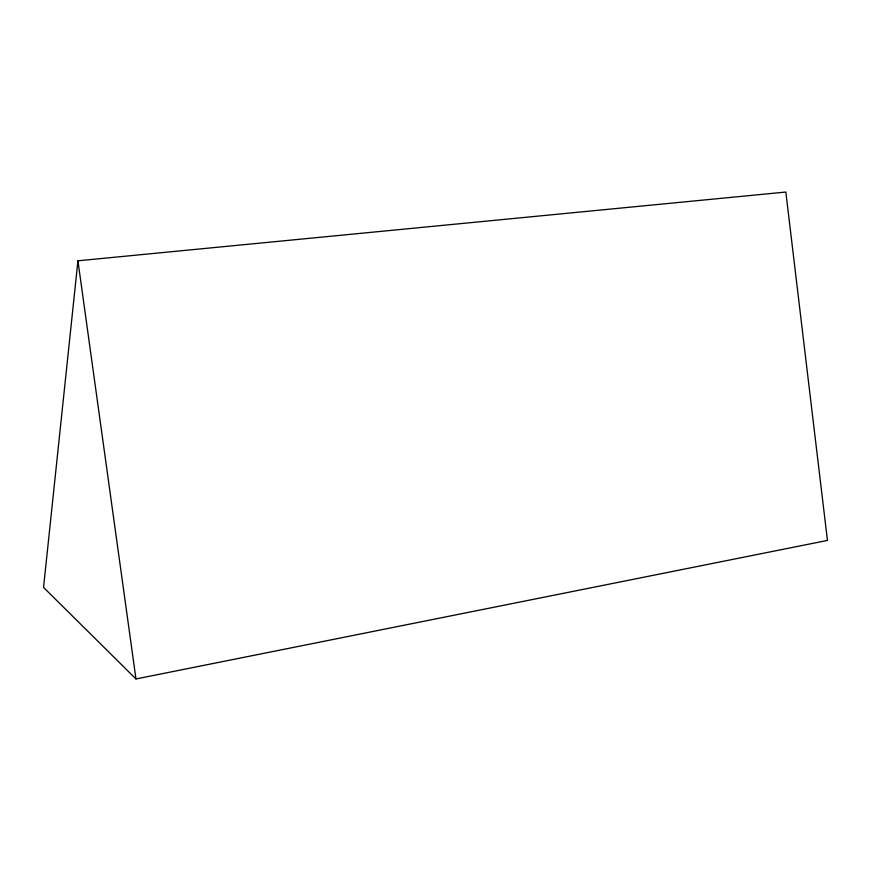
<?xml version="1.0" encoding="UTF-8"?>
<svg xmlns="http://www.w3.org/2000/svg" width="871" height="871" viewBox="0 0 871 871"><rect width="100%" height="100%" fill="white"/><g stroke="black" fill="none" stroke-linecap="round" stroke-linejoin="round"><path stroke-width="1.31" d="M77.933 260.799L43.55 587.424L135.963 678.955L827.45 540.423L785.838 192.045L77.933 260.799L135.963 678.955"/></g></svg>
